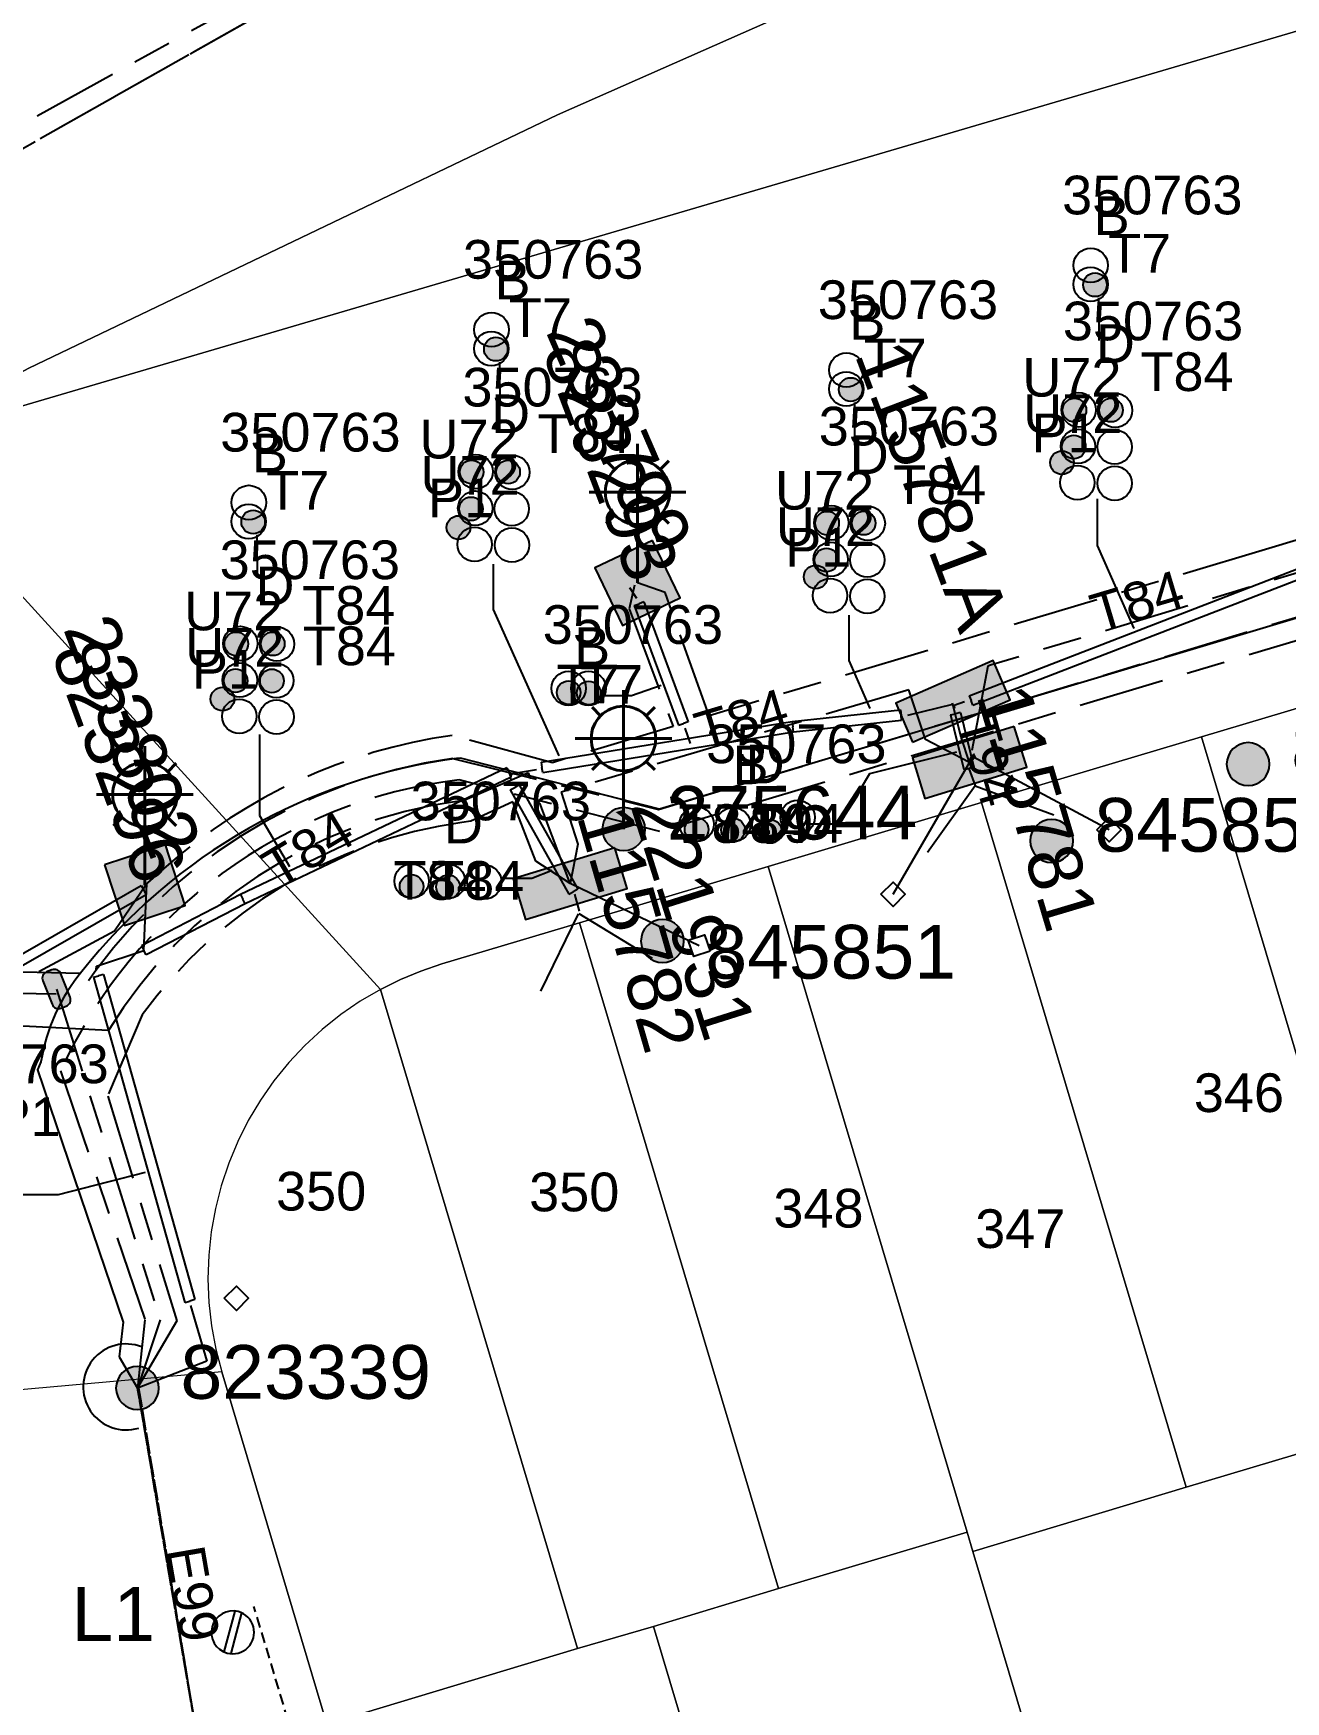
# Model space of a CAD drawing. Header units: metres. Extents: x 259786 to 261372, y 6264838 to 6265913.
# Drawn here: x 260523.3 to 260581.5, y 6265438.2 to 6265515.8 of the extents above; entities that cross this region are included whole.
import ezdxf
from ezdxf.enums import TextEntityAlignment as Align

# ---------------------------------------------------------------- set-up
doc = ezdxf.new("R2010")
doc.units = ezdxf.units.M
for name, pattern in [('Cable Exist OH', [1, 1, 0]), ('Cable Exist UG', [8.2, 4, -1.2, 1.8, -1.2]), ('DASHED', [0.75, 0.5, -0.25])]:
    doc.linetypes.add(name, pattern=pattern)
doc.layers.get('0').update_dxf_attribs({"color": 6})
doc.layers.add('Cadastre Land Parcels_SP_EXT', color=9, linetype='Continuous', lineweight=5)
doc.layers.add('Cadastre Roads_SP_EXT', color=9, linetype='Continuous', lineweight=5)
for name, color, linetype in [('Duct_SP_EXT', 7, 'Continuous'), ('Equip_LV_EXT', 7, 'Continuous'), ('Equip_SP_LV_EXT', 7, 'Continuous'), ('Equip_SP_SL_EXT', 7, 'Continuous'), ('Equip_SP_SL_NEW', 2, 'Continuous'), ('Mains_HV_EXT', 7, 'Continuous'), ('Mains_LV_EXT', 7, 'Continuous'), ('Mains_SL_EXT', 7, 'Continuous'), ('OH_Details_SP_MISC', 7, 'Continuous'), ('Services_SP_EXT', 7, 'Continuous'), ('SupportsOH_SP_TR_HV_LV_SL_EXT', 7, 'Continuous'), ('SupportsUG_SP_LV_EXT', 7, 'Continuous'), ('SupportsUG_SP_LV_SL_EXT', 7, 'Continuous'), ('Trench_SP_EXT', 7, 'Continuous')]:
    doc.layers.add(name, color=color, linetype=linetype)
doc.layers.add('UNKNOWN_FEATURES', color=1, linetype='DASHED', plot=False)
doc.styles.add('COLUMN_LABEL', font='arial.ttf')
doc.styles.add('iecARIAL', font='arial.ttf', dxfattribs={"height": 2})
doc.styles.add('POLE_LABEL', font='arial.ttf')
doc.styles.add('SL_LABEL', font='arial.ttf')
doc.styles.get("Standard").update_dxf_attribs({"font": 'arial.ttf'})
doc.linetypes.add('Cable E UG', pattern='A,6,-0.5,["E",Standard,S=1.7,R=0,X=0.5,Y=-1],-2.9', length=9.4)

# ---------------------------------------------------------------- blocks, each defined once
blk = doc.blocks.new('COLUMN_EXT')
blk.add_hatch(color=256).paths.add_polyline_path([(-1.485, 1.485), (-1.485, -1.485), (1.485, -1.485), (1.485, 1.485)])
blk.add_lwpolyline([(-1.485, -1.485), (1.485, -1.485), (1.485, 1.485), (-1.485, 1.485)], close=True)
for tag, height, style, flags, p in [('ASSET_NUM', 2.5, 'COLUMN_LABEL', 8, (2, 2)), ('STRUCTURE_PLANT_NUMBER', 0.2, 'POLE_LABEL', 9, (1.813, 0.031)), ('STREET_CODE', 0.2, 'COLUMN_LABEL', 9, (1.813, -0.2))]:
    blk.add_attdef(tag, text='', height=height, dxfattribs=dict(style=style, flags=flags)).set_placement(p, align=Align.MIDDLE_LEFT)
at = {"flags": 9}
for tag, p in [('OWNED_BY', (1.813, -0.6)), ('STATE', (1.813, -0.8)), ('COLUMN_TYPE', (1.813, -0.4)), ('STREETNAME', (1.813, -1.6)), ('USAGE', (1.813, -1)), ('LEGEND', (1.813, -1.2)), ('LOCATION', (1.813, -1.4)), ('SUBURB', (1.813, -1.8)), ('NOTES', (1.813, -2))]:
    blk.add_attdef(tag, text='', height=0.2, dxfattribs=at).set_placement(p, align=Align.MIDDLE_LEFT)
at = {"flags": 1}
blk.add_attdef('Z', (1.813, -2.351), '', height=0.2, dxfattribs=at)
blk = doc.blocks.new('PILLAR_EXT')
blk.add_hatch(color=256).paths.add_polyline_path([(-2.475, 0.99), (-2.475, -0.99), (2.475, -0.99), (2.475, 0.99)])
blk.add_lwpolyline([(-2.475, -0.99), (2.475, -0.99), (2.475, 0.99), (-2.475, 0.99)], close=True)
at = {"style": 'iecARIAL', "flags": 8}
blk.add_attdef('ASSET_NUM', (1.5, 3.5), '', height=2.5, dxfattribs=at)
for tag, p, flags in [('OWNED_BY', (0, -0.2), 9), ('STATE', (0, -0.4), 9), ('SUPPORT_TYPE', (0, -0.6), 9), ('USAGE', (0, -0.8), 9), ('LEGEND', (0, -1), 9), ('LOCATION', (0, -1.2), 9), ('NOTES', (0, -1.4), 9), ('PARENT', (0, -1.6), 9), ('STREETNAME', (0, -1.8), 9), ('SUBURB', (0, -2), 1)]:
    blk.add_attdef(tag, p, '', height=0.2, dxfattribs=dict(flags=flags))
blk = doc.blocks.new('DUCT_EXT')
blk.add_circle((0, 0.8), 0.8)
at = {"flags": 1}
blk.add_attdef('Z', (0, 0), '', height=0.2, dxfattribs=at)
at = {"flags": 9}
for tag, p in [('DUCT_CODE', (0, 0)), ('XSECT_TYPE', (0, -0.2)), ('STATE', (0, -0.6)), ('FB_REFERENCE', (0, -0.4)), ('NOTES', (0, -0.8))]:
    blk.add_attdef(tag, text='', height=0.2, dxfattribs=at).set_placement(p, align=Align.MIDDLE_LEFT)
blk = doc.blocks.new('*U225')
for p, q in [((6.526, 0.929), (4.575, 0.702)), ((6.564, 0.6), (4.613, 0.372))]:
    blk.add_line(p, q)
blk.add_lwpolyline([(4.58, 0.535, 1), (6.559, 0.766, 1)], format="xyb", close=True)
at = {"flags": 9}
for tag, p in [('ACTUAL_STATUS', (0, 0)), ('OPERATING_VOLTAGE', (0, -0.6)), ('ORIENTATION', (0, -0.8)), ('CONSTRUCTED_VOLTAGE', (0, -0.2)), ('NO_PHASES', (0, -0.4)), ('OWNED_BY', (0, -1)), ('STATE', (0, -1.2)), ('SWITCH_TYPE', (0, -1.4)), ('USAGE', (0, -1.6)), ('NOTES', (0, -1.8))]:
    blk.add_attdef(tag, text='', height=0.2, dxfattribs=at).set_placement(p, align=Align.MIDDLE_LEFT)
at = {"flags": 1}
blk.add_attdef('Z', (0, 0), '', height=0.2, dxfattribs=at)
blk = doc.blocks.new('SL_LANTERN_EXT')
at = {"lineweight": 40}
for p, q in [((0, 1.968), (0, 6.468)), ((-1.459, 5.676), (-1.061, 5.278)), ((1.458, 5.676), (1.06, 5.278)), ((-2.25, 4.218), (2.25, 4.218)), ((-1.459, 2.759), (-1.061, 3.157)), ((1.458, 2.759), (1.06, 3.157)), ((0, 0), (0, 2.721))]:
    blk.add_line(p, q, dxfattribs=at)
blk.add_circle((0, 4.218), 1.5, dxfattribs=at)
at = {"style": 'iecARIAL', "flags": 8}
blk.add_attdef('ASSET_NUM', (1.5, 1.5), '', height=2.5, dxfattribs=at)
for tag, p, height, flags in [('CONSTRUCTED_VOLTAGE', (0.981, -0.653), 0.2, 9), ('CONTROL_TYPE', (0.981, -0.853), 0.2, 9), ('LNUMBER', (2.181, -3.253), 2.5, 8), ('OPERATING_VOLTAGE', (0.981, -1.653), 0.2, 9), ('LANTERN_PURPOSE', (0.981, -1.053), 0.2, 9), ('LANTERN_TYPE', (0.981, -1.253), 0.2, 9), ('NO_PHASES', (0.981, -1.453), 0.2, 9), ('ORIENTATION', (0.981, -1.853), 0.2, 9), ('OWNED_BY', (0.981, -2.053), 0.2, 9), ('STATE', (0.981, -2.253), 0.2, 9), ('USAGE', (0.981, -2.453), 0.2, 9), ('CEXIST', (0.981, -2.653), 0.2, 9), ('CNEW', (0.981, -2.853), 0.2, 9), ('CNUMBER', (0.981, -3.053), 0.2, 9), ('CREMOVE', (0.981, -3.253), 0.2, 9), ('CREPLACE', (0.981, -3.453), 0.2, 9), ('LKINGHEIGHT', (0.981, -3.653), 0.2, 9), ('LBRACKET', (0.981, -3.853), 0.2, 9), ('LBRACKETVOCAB', (0.981, -4.053), 0.2, 9), ('LCATEGORY', (0.981, -4.253), 0.2, 9), ('LCHARGE1', (0.981, -4.453), 0.2, 9), ('LCHARGE1PERCENT', (0.981, -4.653), 0.2, 9), ('LCHARGE2', (0.981, -4.853), 0.2, 9), ('LCHARGE2PERCENT', (0.981, -5.053), 0.2, 9), ('LCHARGE3', (0.981, -5.253), 0.2, 9), ('LCHARGE3PERCENT', (0.981, -5.453), 0.2, 9), ('LEXIST', (0.981, -5.653), 0.2, 9), ('LLAMP', (0.981, -5.853), 0.2, 9), ('LLAMPVOCAB', (0.981, -6.053), 0.2, 9), ('LMAST', (0.981, -6.253), 0.2, 9), ('LMASTVOCAB', (0.981, -6.453), 0.2, 9), ('LNEW', (0.981, -6.653), 0.2, 9), ('LANTNUMBER', (0.981, -6.853), 0.2, 9), ('LOUTREACH', (0.981, -7.253), 0.2, 9), ('LOUTREACHVOCAB', (0.981, -7.453), 0.2, 9), ('LRATECODE', (0.981, -7.653), 0.2, 9), ('LREMOVE', (0.981, -7.853), 0.2, 9), ('LREPLACE', (0.981, -8.053), 0.2, 9), ('LTYPE', (0.981, -8.253), 0.2, 9), ('LTYPEVOCAB', (0.981, -8.453), 0.2, 9), ('LEGEND', (0.981, -8.653), 0.2, 9), ('STREETNAME', (0.981, -9.253), 0.2, 9), ('SUBURB', (0.981, -9.453), 0.2, 1), ('LOCATION', (0.981, -8.853), 0.2, 9), ('NOTES', (0.981, -9.053), 0.2, 9)]:
    blk.add_attdef(tag, p, '', height=height, dxfattribs=dict(flags=flags))
blk = doc.blocks.new('CCP_EXT')
at = {"flags": 9}
for tag, p in [('USAGE', (0, -1.2)), ('LEGEND', (0, -1.4)), ('LIFE_SUPPORT', (0, -1.6)), ('STATE', (0, -1.8)), ('NOTES', (0, -2))]:
    blk.add_attdef(tag, text='', height=0.2, dxfattribs=at).set_placement(p, align=Align.MIDDLE_LEFT)
blk.add_wipeout([(0, 0.566), (0.566, 0), (0, -0.566), (-0.566, 0)])
blk.add_lwpolyline([(-0.566, 0), (0, 0.566), (0.566, 0), (0, -0.566), (-0.566, 0)])
at = {"flags": 1}
blk.add_attdef('Z', (0, 0), '', height=0.2, dxfattribs=at)
at = {"flags": 9}
for tag, p in [('CCP_TYPE', (0, 0)), ('OPERATING_VOLTAGE', (0, -0.6)), ('ORIENTATION', (0, -0.8)), ('CONSTRUCTED_VOLTAGE', (0, -0.2)), ('NO_PHASES', (0, -0.4)), ('OWNED_BY', (0, -1))]:
    blk.add_attdef(tag, text='', height=0.2, dxfattribs=at).set_placement(p, align=Align.MIDDLE_LEFT)
blk = doc.blocks.new('POLE_EXT')
blk.add_hatch(color=256).paths.add_polyline_path([(-1, 0, 1), (1, 0, 1)])
blk.add_lwpolyline([(-1, 0, 1), (1, 0, 1)], format="xyb", close=True)
for tag, height, flags, p in [('pNumber', 2.5, 8, (-17.84, 2.067)), ('OWNED_BY', 0.2, 9, (1.355, -0.4)), ('SPECIAL_USE', 0.2, 9, (1.355, -0.8)), ('PARENT', 0.2, 9, (1.355, -0.6)), ('cLV', 0.2, 9, (1.355, -1.4)), ('STATE', 0.2, 9, (1.355, -1)), ('hDepth', 0.2, 9, (1.355, -1.6)), ('USAGE', 0.2, 9, (1.355, -1.2)), ('cHV', 0.2, 9, (1.355, -2)), ('hDia', 0.2, 9, (1.355, -1.8)), ('LBRACKET', 0.2, 9, (1.355, -2.2)), ('LExisting', 0.2, 9, (1.355, -2.4)), ('LANTNUMBER', 0.2, 9, (1.355, -2.6)), ('LOther', 0.2, 9, (1.355, -2.8)), ('LRemove', 0.2, 9, (1.355, -3)), ('LEGEND', 0.2, 9, (1.355, -3.2)), ('cLinedev', 0.2, 9, (1.355, -3.4)), ('pExisting', 0.2, 9, (1.355, -3.8)), ('LOCATION', 0.2, 9, (1.355, -3.6)), ('pFooting', 0.2, 9, (1.355, -4.4)), ('pNew', 0.2, 9, (1.355, -4.6)), ('PFNUMBER', 0.2, 9, (1.355, -4)), ('NEWPFNUMBER', 0.2, 9, (1.355, -4.2)), ('pRelocate', 0.2, 9, (1.355, -5)), ('pRemove', 0.2, 9, (1.355, -5.2)), ('pReplace', 0.2, 9, (1.355, -5.4)), ('cspan', 0.2, 9, (1.355, -6)), ('STREETNAME', 0.2, 9, (1.355, -6.2)), ('pStay', 0.2, 9, (1.355, -5.6)), ('pType', 0.2, 9, (1.355, -5.8)), ('SUBURB', 0.2, 9, (1.355, -6.4)), ('OPERATED_BY', 0.2, 9, (1.355, -7.014)), ('NOTES', 0.2, 9, (1.355, -6.6)), ('MAINTAINED_BY', 0.2, 9, (1.355, -6.814))]:
    blk.add_attdef(tag, text='', height=height, dxfattribs=dict(flags=flags)).set_placement(p, align=Align.MIDDLE_LEFT)
at = {"style": 'POLE_LABEL'}
for tag, height, flags, p in [('ASSET_NUM', 2.5, 8, (2, 2)), ('STRUCTURE_PLANT_NUMBER', 0.2, 9, (1.355, 0.028)), ('STREET_CODE', 0.2, 9, (1.355, -0.2))]:
    blk.add_attdef(tag, text='', height=height, dxfattribs=dict(at, flags=flags)).set_placement(p, align=Align.MIDDLE_LEFT)
at = {"flags": 1}
blk.add_attdef('Z', (1.355, -7.328), '', height=0.2, dxfattribs=at)
blk = doc.blocks.new('LV_STJ_EXT')
h = blk.add_hatch(color=256)
edge = h.paths.add_edge_path()
edge.add_ellipse((-0.586, 0.131), major_axis=(0.226, 0.226), ratio=1, start_angle=44.99996, end_angle=135)
edge.add_line((-0.906, 0.131), (-0.906, -0.131))
edge.add_ellipse((-0.586, -0.131), major_axis=(0.226, 0.226), ratio=1, start_angle=134.99996, end_angle=225)
edge.add_line((-0.586, -0.451), (0.586, -0.451))
edge.add_ellipse((0.586, -0.131), major_axis=(-0.226, 0.226), ratio=1, start_angle=134.99996, end_angle=225)
edge.add_line((0.906, -0.131), (0.906, 0.131))
edge.add_ellipse((0.586, 0.131), major_axis=(-0.226, 0.226), ratio=1, start_angle=224.99996, end_angle=315)
edge.add_line((0.586, 0.451), (-0.586, 0.451))
blk.add_lwpolyline([(-0.906, 0.131), (-0.906, -0.131, 0.414214), (-0.586, -0.451), (0.586, -0.451, 0.414214), (0.906, -0.131), (0.906, 0.131, 0.414214), (0.586, 0.451), (-0.586, 0.451, 0.414214)], format="xyb", close=True)
at = {"flags": 1}
blk.add_attdef('Z', (0, 0), '', height=0.2, dxfattribs=at)
at = {"flags": 9}
for tag, p in [('ORIENTATION', (0, 0)), ('USAGE', (0, -0.2)), ('LEGEND', (0, -0.4)), ('NOTES', (0, -0.6))]:
    blk.add_attdef(tag, text='', height=0.2, dxfattribs=at).set_placement(p, align=Align.MIDDLE_LEFT)
blk = doc.blocks.new('CABLE_LARGE_EXT')
h = blk.add_hatch(color=256)
edge = h.paths.add_edge_path()
edge.add_arc((0, 0.55), 0.55, 0, 360)
blk.add_circle((0, 0.55), 0.55)
at = {"flags": 1}
blk.add_attdef('Z', (0, 0), '', height=0.2, dxfattribs=at)
at = {"flags": 9}
for tag, p in [('COND_CODE', (0, 0)), ('XSECT_SIZE', (0, -0.6)), ('STATE', (0, -0.4)), ('FB_REFERENCE', (0, -0.2)), ('NOTES', (0, -0.8))]:
    blk.add_attdef(tag, text='', height=0.2, dxfattribs=at).set_placement(p, align=Align.MIDDLE_LEFT)
blk = doc.blocks.new('SL_LANTERN_NEW')
blk.add_line((0, 0), (0, 0))
for tag, p, flags in [('Z', (0, 0), 1), ('OPERATED_BY', (0, -9.607), 9)]:
    blk.add_attdef(tag, p, '', height=0.2, dxfattribs=dict(flags=flags))
at = {"style": 'SL_LABEL', "flags": 9}
blk.add_attdef('STREET_CODE', text='', height=0.2, dxfattribs=at).set_placement((0, -0.2), align=Align.MIDDLE_LEFT)
for tag, height, flags, p in [('CONSTRUCTED_VOLTAGE', 0.2, 9, (0, -0.4)), ('CONTROL_TYPE', 0.2, 9, (0, -0.6)), ('LANTERN_PURPOSE', 0.2, 9, (0, -0.8)), ('OPERATING_VOLTAGE', 0.2, 9, (0, -1.4)), ('ORIENTATION', 0.2, 9, (0, -1.6)), ('LANTERN_TYPE', 0.2, 9, (0, -1)), ('NO_PHASES', 0.2, 9, (0, -1.2)), ('LNUMBER', 2.5, 8, (1.2, -2.8)), ('OWNED_BY', 0.2, 9, (0, -1.8)), ('STATE', 0.2, 9, (0, -2)), ('CEXIST', 0.2, 9, (0, -2.4)), ('USAGE', 0.2, 9, (0, -2.2)), ('CNEW', 0.2, 9, (0, -2.6)), ('CNUMBER', 0.2, 9, (0, -2.8)), ('CREMOVE', 0.2, 9, (0, -3)), ('CREPLACE', 0.2, 9, (0, -3.2)), ('LKINGHEIGHT', 0.2, 9, (0, -3.4)), ('LBRACKET', 0.2, 9, (0, -3.6)), ('LBRACKETVOCAB', 0.2, 9, (0, -3.8)), ('LCATEGORY', 0.2, 9, (0, -4)), ('LCHARGE1', 0.2, 9, (0, -4.2)), ('LCHARGE1PERCENT', 0.2, 9, (0, -4.4)), ('LCHARGE2', 0.2, 9, (0, -4.6)), ('LCHARGE2PERCENT', 0.2, 9, (0, -4.8)), ('LCHARGE3', 0.2, 9, (0, -5)), ('LCHARGE3PERCENT', 0.2, 9, (0, -5.2)), ('LEXIST', 0.2, 9, (0, -5.4)), ('LLAMP', 0.2, 9, (0, -5.6)), ('LLAMPVOCAB', 0.2, 9, (0, -5.8)), ('LMAST', 0.2, 9, (0, -6)), ('LMASTVOCAB', 0.2, 9, (0, -6.2)), ('LNEW', 0.2, 9, (0, -6.4)), ('LANTNUMBER', 0.2, 9, (0, -6.6)), ('LOUTREACH', 0.2, 9, (0, -7)), ('LOUTREACHVOCAB', 0.2, 9, (0, -7.2)), ('LRATECODE', 0.2, 9, (0, -7.4)), ('LREMOVE', 0.2, 9, (0, -7.6)), ('LREPLACE', 0.2, 9, (0, -7.8)), ('SUBURB', 0.2, 9, (0, -8.6)), ('LTYPE', 0.2, 9, (0, -8)), ('LTYPEVOCAB', 0.2, 9, (0, -8.2)), ('LEGEND', 0.2, 9, (0, -8.4)), ('STREETNAME', 0.2, 9, (0, -8.8)), ('LOCATION', 0.2, 9, (0, -9)), ('NOTES', 0.2, 9, (0, -9.2)), ('MAINTAINED_BY', 0.2, 9, (0, -9.863))]:
    blk.add_attdef(tag, text='', height=height, dxfattribs=dict(flags=flags)).set_placement(p, align=Align.MIDDLE_LEFT)
blk.add_wipeout([(0, 6.468), (1.458, 5.676), (2.25, 4.218), (1.458, 2.759), (0, 1.865), (-1.459, 2.759), (-2.25, 4.218), (-1.459, 5.676)])
for p, q in [((0, 5.718), (0, 6.468)), ((-1.459, 5.676), (-1.061, 5.278)), ((1.458, 5.676), (1.06, 5.278)), ((-2.25, 4.218), (-1.5, 4.218)), ((1.5, 4.218), (2.25, 4.218)), ((-1.459, 2.759), (-1.061, 3.157)), ((1.458, 2.759), (1.06, 3.157)), ((0, 0), (0, 2.721))]:
    blk.add_line(p, q)
blk.add_circle((0, 4.218), 1.5)
at = {"style": 'SL_LABEL', "flags": 8}
blk.add_attdef('ASSET_NUM', text='', height=2.5, dxfattribs=at).set_placement((2, 2), align=Align.MIDDLE_LEFT)

msp = doc.modelspace()

# ---------------------------------------------------------------- linework, layer by layer
at = {"layer": 'Cadastre Land Parcels_SP_EXT', "linetype": 'Continuous'}
for points in [[(260595.058, 6265519.713), (260634.649, 6265538.034), (260666.003, 6265552.535), (260678.521, 6265557.487), (260691.646, 6265562.15), (260704.585, 6265565.209), (260717.909, 6265567.994), (260731.592, 6265570.184), (260732.039, 6265570.402), (260729.44, 6265570.254), (260705.489, 6265566.989), (260682.9, 6265560.645), (260661.428, 6265553.422), (260598.289, 6265533.08), (260572.769, 6265523.079), (260547.671, 6265511.983), (260523.086, 6265500.198), (260516.408, 6265496.573), (260595.058, 6265519.713)], [(260597.073, 6265454.165), (260587.549, 6265486.015), (260577.618, 6265483.044), (260587.142, 6265451.195), (260592.607, 6265452.83), (260597.073, 6265454.165)], [(260587.142, 6265451.195), (260577.618, 6265483.044), (260567.396, 6265479.987), (260576.917, 6265448.138), (260587.142, 6265451.195)], [(260567.396, 6265479.987), (260557.464, 6265477.016), (260566.723, 6265446.044), (260566.985, 6265445.149), (260576.917, 6265448.138), (260567.396, 6265479.987)], [(260566.723, 6265446.044), (260557.464, 6265477.016), (260548.701, 6265474.393), (260557.958, 6265443.423), (260566.723, 6265446.044)], [(260557.958, 6265443.423), (260548.701, 6265474.393), (260542.298, 6265472.479), (260541.32, 6265472.149), (260540.366, 6265471.755), (260539.441, 6265471.298), (260548.609, 6265440.629), (260552.133, 6265441.666), (260557.958, 6265443.423)], [(260548.609, 6265440.629), (260539.441, 6265471.298), (260538.494, 6265470.744), (260537.589, 6265470.123), (260536.731, 6265469.439), (260535.925, 6265468.694), (260535.173, 6265467.894), (260534.482, 6265467.042), (260533.854, 6265466.142), (260533.293, 6265465.199), (260532.8, 6265464.22), (260532.379, 6265463.206), (260532.032, 6265462.165), (260531.761, 6265461.101), (260531.567, 6265460.021), (260531.452, 6265458.93), (260531.414, 6265457.834), (260531.457, 6265456.736), (260531.578, 6265455.646), (260531.776, 6265454.566), (260532.053, 6265453.505), (260536.945, 6265437.109), (260548.609, 6265440.629)], [(260590.306, 6265406.365), (260590.826, 6265425.221), (260592.098, 6265436.38), (260592.607, 6265452.83), (260587.142, 6265451.195), (260576.917, 6265448.138), (260566.985, 6265445.149), (260579.977, 6265401.64), (260581.009, 6265401.893), (260590.306, 6265406.365)], [(260566.985, 6265445.149), (260566.723, 6265446.044), (260557.958, 6265443.423), (260552.133, 6265441.666), (260565.197, 6265397.965), (260579.977, 6265401.64), (260566.985, 6265445.149)], [(260565.197, 6265397.965), (260552.133, 6265441.666), (260548.609, 6265440.629), (260536.945, 6265437.109), (260548.93, 6265397.057), (260552.763, 6265394.874), (260565.197, 6265397.965)]]:
    msp.add_lwpolyline(points, close=True, dxfattribs=at)
msp.add_lwpolyline([(260632.076, 6265565.311), (260585.814, 6265556.796), (260550.16, 6265543.085), (260502.615, 6265512.213), (260516.408, 6265496.573), (260523.086, 6265500.198), (260523.086, 6265500.198), (260547.671, 6265511.983), (260572.769, 6265523.079), (260598.289, 6265533.08), (260661.428, 6265553.422)], dxfattribs=at)
at = {"layer": 'Cadastre Roads_SP_EXT', "linetype": 'Continuous'}
msp.add_lwpolyline([(260536.945, 6265437.109), (260532.053, 6265453.505), (260520.417, 6265452.466), (260512.124, 6265451.725), (260513.064, 6265451.109), (260513.959, 6265450.431), (260514.808, 6265449.695), (260515.607, 6265448.904), (260516.35, 6265448.062), (260517.037, 6265447.172), (260517.662, 6265446.239), (260518.224, 6265445.265), (260518.72, 6265444.258), (260519.149, 6265443.219), (260519.505, 6265442.153), (260524.752, 6265424.614), (260534.101, 6265393.357), (260540.312, 6265394.907), (260548.93, 6265397.057), (260536.945, 6265437.109)], close=True, dxfattribs=at)
at = {"layer": 'Duct_SP_EXT'}
for p, q in [((260566.822, 6265484.961), (260585.061, 6265492.016)), ((260566.995, 6265484.513), (260585.234, 6265491.568)), ((260551.241, 6265489.155), (260551.466, 6265489.238)), ((260551.241, 6265489.155), (260553.302, 6265483.583)), ((260551.691, 6265489.321), (260551.466, 6265489.238)), ((260551.691, 6265489.321), (260553.752, 6265483.75)), ((260566.822, 6265484.961), (260566.909, 6265484.737)), ((260558.588, 6265483.756), (260563.626, 6265484.299)), ((260563.626, 6265484.299), (260563.652, 6265484.061)), ((260563.678, 6265483.822), (260563.652, 6265484.061)), ((260565.952, 6265484.063), (260566.185, 6265484.12)), ((260565.952, 6265484.063), (260566.573, 6265481.521)), ((260566.418, 6265484.177), (260566.185, 6265484.12)), ((260566.418, 6265484.177), (260567.039, 6265481.635)), ((260566.995, 6265484.513), (260566.909, 6265484.737)), ((260546.909, 6265481.861), (260558.588, 6265483.756)), ((260546.986, 6265481.388), (260558.653, 6265483.28)), ((260553.302, 6265483.583), (260553.527, 6265483.666)), ((260553.752, 6265483.75), (260553.527, 6265483.666)), ((260558.588, 6265483.756), (260558.62, 6265483.518)), ((260558.653, 6265483.28), (260558.62, 6265483.518)), ((260558.653, 6265483.28), (260563.678, 6265483.822)), ((260546.909, 6265481.861), (260546.947, 6265481.624)), ((260545.319, 6265481.604), (260532.934, 6265475.705)), ((260545.525, 6265481.171), (260533.147, 6265475.275)), ((260545.319, 6265481.604), (260545.422, 6265481.387)), ((260545.525, 6265481.171), (260545.422, 6265481.387)), ((260546.986, 6265481.388), (260546.947, 6265481.624)), ((260566.573, 6265481.521), (260566.806, 6265481.578)), ((260567.039, 6265481.635), (260566.806, 6265481.578)), ((260545.477, 6265480.573), (260545.686, 6265480.691)), ((260545.477, 6265480.573), (260548.198, 6265475.726)), ((260545.895, 6265480.808), (260545.686, 6265480.691)), ((260545.895, 6265480.808), (260548.617, 6265475.961)), ((260501.497, 6265460.757), (260528.308, 6265476.133)), ((260501.735, 6265460.341), (260528.547, 6265475.717)), ((260528.308, 6265476.133), (260528.427, 6265475.925)), ((260532.934, 6265475.705), (260528.323, 6265473.324)), ((260528.547, 6265475.717), (260528.427, 6265475.925)), ((260532.934, 6265475.705), (260533.04, 6265475.49)), ((260533.147, 6265475.275), (260533.04, 6265475.49)), ((260548.198, 6265475.726), (260548.408, 6265475.843)), ((260548.617, 6265475.961), (260548.408, 6265475.843)), ((260533.147, 6265475.275), (260528.544, 6265472.898)), ((260528.323, 6265473.324), (260528.434, 6265473.111)), ((260528.544, 6265472.898), (260528.434, 6265473.111)), ((260526.095, 6265471.864), (260526.326, 6265471.929)), ((260526.095, 6265471.864), (260530.34, 6265456.734)), ((260526.557, 6265471.994), (260526.326, 6265471.929)), ((260526.557, 6265471.994), (260530.802, 6265456.864)), ((260530.802, 6265456.864), (260530.571, 6265456.799)), ((260530.34, 6265456.734), (260530.571, 6265456.799))]:
    msp.add_line(p, q, dxfattribs=at)
for points in [[(260572.841, 6265503.47), (260572.855, 6265501.487)], [(260544.973, 6265500.478), (260544.987, 6265498.495)], [(260561.478, 6265498.6), (260561.492, 6265496.617)], [(260572.772, 6265494.122), (260572.772, 6265491.942), (260574.471, 6265488.091)], [(260533.686, 6265492.437), (260533.701, 6265490.454)], [(260544.687, 6265491.082), (260544.687, 6265488.972), (260547.734, 6265482.159)], [(260561.222, 6265488.701), (260561.222, 6265486.591), (260562.193, 6265484.363)], [(260549.627, 6265484.972), (260551.112, 6265484.972), (260552.497, 6265485.455)], [(260533.81, 6265483.156), (260533.81, 6265479.38), (260535.208, 6265477.01)], [(260559.334, 6265479.005), (260560.8, 6265479.005), (260562.198, 6265481.338), (260566.248, 6265482.347)], [(260545.231, 6265476.476), (260546.473, 6265476.476), (260547.431, 6265476.849)], [(260521.941, 6265461.754), (260524.457, 6265461.754), (260528.514, 6265462.797)]]:
    msp.add_lwpolyline(points, dxfattribs=at)
at = {"layer": 'Mains_HV_EXT', "linetype": 'Cable E UG'}
for points in [[(260525.469, 6265472.031), (260520.112, 6265472.163), (260478.432, 6265450.004), (260451.986, 6265436.131), (260439.116, 6265429.078), (260423.919, 6265421.593), (260402.989, 6265411.191), (260387.368, 6265403.499), (260360.366, 6265390.084), (260333.708, 6265380.342), (260311.416, 6265379.169), (260285.609, 6265377.828)], [(260527.291, 6265454.209), (260528.137, 6265452.752)]]:
    msp.add_lwpolyline(points, dxfattribs=at)
msp.add_lwpolyline([(260525.547, 6265472.126, 0.133838), (260523.649, 6265467.925), (260523.649, 6265467.925), (260523.483, 6265467.563), (260527.465, 6265455.821), (260527.291, 6265454.209)], format="xyb", dxfattribs=at)
at = {"layer": 'Mains_HV_EXT', "linetype": 'Continuous'}
msp.add_lwpolyline([(260528.346, 6265454.664, 1.407546), (260528.194, 6265450.89)], format="xyb", dxfattribs=at)
at = {"layer": 'Mains_HV_EXT', "linetype": 'Cable Exist OH'}
msp.add_lwpolyline([(260535.924, 6265419.674), (260530.999, 6265435.962), (260528.14, 6265452.744)], dxfattribs=at)
at = {"layer": 'Mains_LV_EXT', "linetype": 'Cable Exist UG'}
for points in [[(260483.916, 6265490.456), (260488.116, 6265492.741), (260488.116, 6265492.741), (260509.116, 6265503.999), (260534.618, 6265518.092), (260538.53, 6265520.264)], [(260587.051, 6265487.864), (260585.526, 6265489.153), (260585.526, 6265489.153), (260584.837, 6265491.503), (260584.837, 6265491.503), (260567.815, 6265486.376), (260567.683, 6265486.335), (260566.855, 6265481.913)], [(260566.839, 6265481.852), (260566.451, 6265483.033), (260566.046, 6265484.619)]]:
    msp.add_lwpolyline(points, dxfattribs=at)
at = {"layer": 'Mains_LV_EXT', "linetype": 'Cable Exist OH'}
msp.add_lwpolyline([(260528.171, 6265452.86), (260530.999, 6265435.962)], dxfattribs=at)
at = {"layer": 'Mains_SL_EXT', "linetype": 'Cable Exist UG'}
for points in [[(260511.005, 6265503.734), (260512.765, 6265504.738), (260512.765, 6265504.738), (260530.59, 6265514.825), (260530.59, 6265514.825), (260536.22, 6265518.011), (260538.15, 6265518.958), (260538.882, 6265518.419), (260540.116, 6265519.232), (260540.146, 6265521.068), (260543.308, 6265523.372)], [(260599.499, 6265516.153), (260599.065, 6265515.015), (260605.759, 6265499.342), (260580.606, 6265491.766), (260554.722, 6265484.023), (260552.672, 6265489.767), (260551.392, 6265490.206)], [(260528.526, 6265476.144), (260527.074, 6265474.008), (260498.884, 6265458.862), (260497.384, 6265458.615)], [(260524.368, 6265471.315), (260529.19, 6265455.928), (260529.19, 6265455.928), (260528.137, 6265452.752)]]:
    msp.add_lwpolyline(points, dxfattribs=at)
msp.add_lwpolyline([(260551.249, 6265490.103), (260551, 6265489.007), (260553.048, 6265483.522), (260547.437, 6265481.843), (260542.769, 6265483.106), (260542.769, 6265483.106, 0.147371), (260529.47, 6265477.01), (260529.47, 6265477.01), (260528.483, 6265476.144)], format="xyb", dxfattribs=at)
at = {"layer": 'OH_Details_SP_MISC', "color": 7, "linetype": 'Continuous', "flags": 128}
msp.add_lwpolyline([(260528.138, 6265452.752), (260530.999, 6265435.962), (260535.925, 6265419.674)], dxfattribs=at)
at = {"layer": 'Trench_SP_EXT', "linetype": 'Cable Exist UG'}
for points in [[(260509.34, 6265502.8), (260536.82, 6265518.35), (260538.763, 6265519.45)], [(260551.362, 6265489.483), (260551.031, 6265489.98)], [(260563.959, 6265484.048), (260566.057, 6265484.562)], [(260566.157, 6265484.364), (260566.127, 6265484.523), (260566.601, 6265484.688)], [(260553.59, 6265483.446), (260553.844, 6265482.743)], [(260566.806, 6265481.578), (260567.09, 6265480.77)], [(260567.09, 6265480.77), (260564.878, 6265477.668)], [(260567.09, 6265480.77), (260570.752, 6265479.425)], [(260528.434, 6265473.111), (260528.565, 6265476.216)], [(260548.462, 6265475.729), (260548.679, 6265474.94)], [(260548.633, 6265474.82), (260546.63, 6265470.69)], [(260548.657, 6265474.824), (260552.543, 6265472.459)], [(260526.215, 6265472.2), (260526.225, 6265472.372), (260528.434, 6265473.111)], [(260530.609, 6265456.596), (260531.362, 6265454.006), (260528.14, 6265452.744)]]:
    msp.add_lwpolyline(points, dxfattribs=at)
msp.add_lwpolyline([(260545.52, 6265481.021), (260545.511, 6265481.038), (260545.511, 6265481.038, -0.515377), (260545.669, 6265481.356), (260545.669, 6265481.356), (260546.691, 6265481.519)], format="xyb", dxfattribs=at)
at = {"layer": 'UNKNOWN_FEATURES'}
msp.add_lwpolyline([(260535.352, 6265436.591), (260533.554, 6265442.597)], dxfattribs=at)

# ---------------------------------------------------------------- block references
at = {"layer": 'Duct_SP_EXT'}
for name, p, rotation in [('DUCT_EXT', (260573.271, 6265504.979), 90.0000000000002), ('DUCT_EXT', (260573.264, 6265504.085), 89.2068041368322), ('CABLE_LARGE_EXT', (260573.222, 6265504.076), 90.1909422773383), ('DUCT_EXT', (260545.403, 6265501.987), 90.0000000000002), ('DUCT_EXT', (260545.396, 6265501.093), 89.2068041368322), ('CABLE_LARGE_EXT', (260545.354, 6265501.083), 90.1909422773383), ('DUCT_EXT', (260561.908, 6265500.109), 90.0000000000002), ('DUCT_EXT', (260561.901, 6265499.215), 89.2068041368322), ('CABLE_LARGE_EXT', (260561.859, 6265499.205), 90.1909422773383), ('DUCT_EXT', (260571.106, 6265498.27), 269.1468698637269), ('CABLE_LARGE_EXT', (260571.164, 6265498.251), 269.1468698637269), ('DUCT_EXT', (260572.806, 6265498.245), 269.1468698637269), ('CABLE_LARGE_EXT', (260572.863, 6265498.245), 269.8455643161562), ('DUCT_EXT', (260571.081, 6265496.57), 269.1468698637269), ('DUCT_EXT', (260572.781, 6265496.545), 269.1468698637269), ('CABLE_LARGE_EXT', (260571.134, 6265496.537), 269.1468698637269), ('DUCT_EXT', (260543.069, 6265495.394), 269.1468698637269), ('CABLE_LARGE_EXT', (260543.127, 6265495.374), 269.1468698637269), ('DUCT_EXT', (260544.769, 6265495.368), 269.1468698637269), ('CABLE_LARGE_EXT', (260544.826, 6265495.368), 269.8455643161562), ('CABLE_LARGE_EXT', (260570.587, 6265495.801), 269.9999999999998), ('DUCT_EXT', (260571.053, 6265494.878), 269.8455643161562), ('DUCT_EXT', (260572.787, 6265494.844), 269.8455643161562), ('DUCT_EXT', (260534.117, 6265493.946), 90.0000000000002), ('DUCT_EXT', (260543.044, 6265493.694), 269.1468698637269), ('CABLE_LARGE_EXT', (260543.097, 6265493.661), 269.1468698637269), ('DUCT_EXT', (260544.744, 6265493.669), 269.1468698637269), ('DUCT_EXT', (260534.109, 6265493.052), 89.2068041368322), ('CABLE_LARGE_EXT', (260534.068, 6265493.043), 90.1909422773383), ('CABLE_LARGE_EXT', (260542.517, 6265492.781), 269.9999999999998), ('DUCT_EXT', (260559.604, 6265493.013), 269.1468698637269), ('CABLE_LARGE_EXT', (260559.662, 6265492.993), 269.1468698637269), ('DUCT_EXT', (260561.304, 6265492.988), 269.1468698637269), ('CABLE_LARGE_EXT', (260561.361, 6265492.988), 269.8455643161562), ('DUCT_EXT', (260543.016, 6265492.002), 269.8455643161562), ('DUCT_EXT', (260544.75, 6265491.967), 269.8455643161562), ('DUCT_EXT', (260559.579, 6265491.313), 269.1468698637269), ('CABLE_LARGE_EXT', (260559.632, 6265491.28), 269.1468698637269), ('DUCT_EXT', (260561.279, 6265491.288), 269.1468698637269), ('CABLE_LARGE_EXT', (260559.132, 6265490.485), 269.9999999999998), ('DUCT_EXT', (260559.551, 6265489.621), 269.8455643161562), ('DUCT_EXT', (260561.285, 6265489.586), 269.8455643161562), ('DUCT_EXT', (260532.123, 6265487.399), 269.1468698637269), ('CABLE_LARGE_EXT', (260532.181, 6265487.379), 269.1468698637269), ('DUCT_EXT', (260533.823, 6265487.374), 269.1468698637269), ('CABLE_LARGE_EXT', (260533.879, 6265487.374), 269.8455643161562), ('DUCT_EXT', (260532.098, 6265485.699), 269.1468698637269), ('DUCT_EXT', (260533.798, 6265485.674), 269.1468698637269), ('CABLE_LARGE_EXT', (260532.151, 6265485.666), 269.1468698637269), ('CABLE_LARGE_EXT', (260533.838, 6265485.649), 269.8455643161562), ('CABLE_LARGE_EXT', (260531.539, 6265484.804), 269.9999999999998), ('DUCT_EXT', (260532.07, 6265484.007), 269.8455643161562), ('DUCT_EXT', (260533.804, 6265483.972), 269.8455643161562), ('DUCT_EXT', (260554.134, 6265478.184), 359.2996432431933), ('DUCT_EXT', (260555.834, 6265478.163), 359.2996432431933), ('DUCT_EXT', (260557.526, 6265478.14), 359.998337809432), ('CABLE_LARGE_EXT', (260554.134, 6265478.184), 359.3005066863147), ('CABLE_LARGE_EXT', (260555.834, 6265478.163), 359.2029013505033), ('CABLE_LARGE_EXT', (260557.004, 6265478.644), 270.0744268379466), ('DUCT_EXT', (260540.876, 6265475.539), 359.2996432431933), ('DUCT_EXT', (260542.576, 6265475.518), 359.2996432431933), ('DUCT_EXT', (260544.268, 6265475.494), 359.998337809432), ('CABLE_LARGE_EXT', (260540.876, 6265475.539), 359.3005066863147), ('CABLE_LARGE_EXT', (260542.576, 6265475.518), 359.2029013505033)]:
    msp.add_blockref(name, p, dxfattribs=dict(at, rotation=rotation))
for name, p in [('DUCT_EXT', (260548.195, 6265484.505)), ('CABLE_LARGE_EXT', (260548.192, 6265484.554)), ('DUCT_EXT', (260549.114, 6265484.505)), ('CABLE_LARGE_EXT', (260549.126, 6265484.538)), ('DUCT_EXT', (260558.838, 6265478.503))]:
    msp.add_blockref(name, p, dxfattribs=at)
at = {"layer": 'Equip_LV_EXT', "rotation": 291.6501278718518}
msp.add_blockref('LV_STJ_EXT', (260524.368, 6265471.315), dxfattribs=at)
at = {"layer": 'Equip_SP_LV_EXT', "rotation": 68.31422259104976}
msp.add_blockref('*U225', (260531.115, 6265435.973), dxfattribs=at)
at = {"layer": 'Equip_SP_SL_EXT'}
ref = msp.add_blockref('SL_LANTERN_EXT', (260551.392, 6265490.206), dxfattribs=at)
ref.add_attrib('ASSET_NUM', '233799', dxfattribs={"layer": '0', "height": 2.5, "rotation": 293.45233, "style": 'iecARIAL'}).set_placement((260552.892, 6265491.706), align=Align.MIDDLE_RIGHT)
ref = msp.add_blockref('SL_LANTERN_EXT', (260528.483, 6265476.144), dxfattribs=at)
ref.add_attrib('ASSET_NUM', '233802', dxfattribs={"layer": '0', "height": 2.5, "rotation": 290.86908, "style": 'iecARIAL'}).set_placement((260529.983, 6265477.644), align=Align.MIDDLE_RIGHT)
ref = msp.add_blockref('SL_LANTERN_EXT', (260550.738, 6265478.749), dxfattribs=at)
ref.add_attrib('ASSET_NUM', '221931', dxfattribs={"layer": '0', "height": 2.5, "rotation": 287.51883, "style": 'iecARIAL'}).set_placement((260552.238, 6265480.249), align=Align.MIDDLE_LEFT)
at = {"layer": 'SupportsOH_SP_TR_HV_LV_SL_EXT'}
ref = msp.add_blockref('POLE_EXT', (260579.794, 6265481.775), dxfattribs=at)
ref.add_attrib('ASSET_NUM', '845559', dxfattribs={"layer": '0', "height": 2.5, "style": 'POLE_LABEL'}).set_placement((260581.794, 6265482.525), align=Align.MIDDLE_LEFT)
ref = msp.add_blockref('POLE_EXT', (260550.755, 6265478.755), dxfattribs=at)
ref.add_attrib('ASSET_NUM', '275644', dxfattribs={"layer": '0', "height": 2.5, "rotation": 0.13199, "style": 'POLE_LABEL'}).set_placement((260552.755, 6265479.505), align=Align.MIDDLE_LEFT)
ref = msp.add_blockref('POLE_EXT', (260528.138, 6265452.752), dxfattribs=at)
ref.add_attrib('ASSET_NUM', '823339', dxfattribs={"layer": '0', "height": 2.5, "style": 'POLE_LABEL'}).set_placement((260530.138, 6265453.502), align=Align.MIDDLE_LEFT)
at = {"layer": 'SupportsUG_SP_LV_EXT'}
ref = msp.add_blockref('PILLAR_EXT', (260566.065, 6265484.695), dxfattribs=dict(at, rotation=23.51073459880527))
ref.add_attrib('ASSET_NUM', '115781A', dxfattribs={"layer": '0', "height": 2.5, "rotation": 290.61805, "style": 'iecARIAL'}).set_placement((260567.565, 6265488.195), align=Align.MIDDLE_RIGHT)
ref = msp.add_blockref('PILLAR_EXT', (260566.839, 6265481.852), dxfattribs=dict(at, rotation=197.0210978159935))
ref.add_attrib('ASSET_NUM', '115781', dxfattribs={"layer": '0', "height": 2.5, "rotation": 286.60593, "style": 'iecARIAL'}).set_placement((260568.339, 6265485.352), align=Align.MIDDLE_LEFT)
ref = msp.add_blockref('PILLAR_EXT', (260548.26, 6265476.217), dxfattribs=dict(at, rotation=196.8251638162034))
ref.add_attrib('ASSET_NUM', '115782', dxfattribs={"layer": '0', "height": 2.5, "rotation": 286.11647, "style": 'iecARIAL'}).set_placement((260549.76, 6265479.717), align=Align.MIDDLE_LEFT)
at = {"layer": 'SupportsUG_SP_LV_SL_EXT'}
ref = msp.add_blockref('COLUMN_EXT', (260551.392, 6265490.206), dxfattribs=dict(at, rotation=205.5138703386076))
ref.add_attrib('ASSET_NUM', '823293', dxfattribs={"layer": '0', "height": 2.5, "rotation": 290.69545, "style": 'COLUMN_LABEL'}).set_placement((260553.392, 6265490.956), align=Align.TOP_RIGHT)
ref = msp.add_blockref('COLUMN_EXT', (260528.483, 6265476.144), dxfattribs=dict(at, rotation=288.0877059248138))
ref.add_attrib('ASSET_NUM', '823296', dxfattribs={"layer": '0', "height": 2.5, "rotation": 290.28712, "style": 'COLUMN_LABEL'}).set_placement((260530.483, 6265476.894), align=Align.TOP_RIGHT)

# ---------------------------------------------------------------- texts
at = {"layer": 'Cadastre Land Parcels_SP_EXT'}
for s, p in [('346', (260577.268, 6265465.591)), ('350', (260534.582, 6265461.011)), ('350', (260546.353, 6265460.974)), ('348', (260557.711, 6265460.219)), ('347', (260567.097, 6265459.267))]:
    msp.add_text(s, height=1.8, dxfattribs=at).set_placement(p)
at = {"layer": 'Duct_SP_EXT'}
for s, p in [('350763', (260571.141, 6265507.35)), ('B', (260572.609, 6265506.387)), ('350763', (260543.273, 6265504.358)), ('T7', (260573.279, 6265504.644)), ('B', (260544.741, 6265503.394)), ('350763', (260559.778, 6265502.48)), ('T7', (260545.411, 6265501.652)), ('B', (260561.246, 6265501.516)), ('350763', (260571.176, 6265501.491)), ('D', (260572.708, 6265500.441)), ('T7', (260561.916, 6265499.774)), ('U72', (260569.29, 6265498.873)), ('T84', (260574.784, 6265499.133)), ('350763', (260543.249, 6265498.413)), ('D', (260544.583, 6265497.173)), ('U72', (260569.333, 6265497.186)), ('350763', (260531.986, 6265496.317)), ('T84', (260546.747, 6265496.256)), ('350763', (260559.821, 6265496.601)), ('P1', (260569.72, 6265496.283)), ('U72', (260541.252, 6265495.997)), ('B', (260533.454, 6265495.353)), ('D', (260561.262, 6265495.273)), ('U72', (260541.296, 6265494.309)), ('T84', (260563.282, 6265493.875)), ('T7', (260534.124, 6265493.611)), ('P1', (260541.65, 6265493.263)), ('U72', (260557.787, 6265493.616)), ('U72', (260557.831, 6265491.929)), ('P1', (260558.265, 6265490.967)), ('350763', (260531.958, 6265490.381)), ('D', (260533.623, 6265489.169)), ('U72', (260530.306, 6265488.002)), ('T84', (260535.8, 6265488.261)), ('350763', (260546.984, 6265487.37)), ('U72', (260530.349, 6265486.314)), ('T84', (260535.826, 6265486.378)), ('B', (260548.444, 6265486.346)), ('P1', (260530.671, 6265485.286)), ('T7', (260547.627, 6265484.607)), ('T7', (260548.718, 6265484.587)), ('350763', (260554.586, 6265481.82)), ('B', (260555.809, 6265480.843)), ('D', (260556.423, 6265480.88)), ('350763', (260540.841, 6265479.161)), ('D', (260542.389, 6265478.089)), ('T84', (260553.298, 6265478.111)), ('T84', (260555.055, 6265478.111)), ('T94', (260556.632, 6265478.123)), ('T84', (260540.04, 6265475.465)), ('T84', (260541.797, 6265475.465)), ('350763', (260518.41, 6265466.934)), ('P1', (260521.487, 6265464.474))]:
    msp.add_text(s, height=1.8, dxfattribs=at).set_placement(p)
at = {"layer": 'Mains_LV_EXT'}
for s, rotation, p in [('T84', 16.65167, (260572.811, 6265487.869)), ('T84', 16.65735, (260554.406, 6265482.364)), ('T94', 286.09252, (260566.25, 6265483.819)), ('T84', 31.0475, (260534.665, 6265475.939)), ('E99', 279.77551, (260529.447, 6265445.238))]:
    msp.add_text(s, height=1.8, rotation=rotation, dxfattribs=at).set_placement(p)

# ---------------------------------------------------------------- next in the draw order: block references
at = {"layer": 'Services_SP_EXT'}
for p in [(260573.329, 6265478.726), (260563.276, 6265475.725), (260532.737, 6265456.928)]:
    msp.add_blockref('CCP_EXT', p, dxfattribs=at)
at = {"layer": 'Services_SP_EXT', "rotation": 153.5208159769857}
msp.add_blockref('CCP_EXT', (260554.261, 6265473.331), dxfattribs=at)

# ---------------------------------------------------------------- next in the draw order: linework, layer by layer
at = {"layer": 'Cadastre Roads_SP_EXT', "linetype": 'Continuous'}
msp.add_lwpolyline([(260669.304, 6265510.47), (260653.877, 6265522.74), (260634.649, 6265538.034), (260595.058, 6265519.713), (260516.408, 6265496.573), (260528.885, 6265482.881), (260539.441, 6265471.298), (260540.366, 6265471.755), (260541.32, 6265472.149), (260542.298, 6265472.479), (260548.701, 6265474.393), (260557.464, 6265477.016), (260567.396, 6265479.987), (260577.618, 6265483.044), (260587.549, 6265486.015), (260597.77, 6265489.072), (260607.7, 6265492.042), (260617.923, 6265495.095), (260638.067, 6265501.126), (260669.304, 6265510.47)], close=True, dxfattribs=at)
at = {"layer": 'Mains_HV_EXT', "linetype": 'Cable Exist UG'}
for points in [[(260699.171, 6265538.923), (260699.989, 6265537.276), (260703.01, 6265530.225), (260703.01, 6265530.225), (260685.979, 6265522.969), (260678.981, 6265520.62), (260678.981, 6265520.62), (260678.506, 6265516.443), (260678.506, 6265516.443), (260676.554, 6265515.858), (260676.554, 6265515.858, -0.000176), (260654.357, 6265509.199), (260654.357, 6265509.199), (260552.432, 6265478.641), (260543.093, 6265481.043), (260543.093, 6265481.043, 0.259962), (260524.558, 6265467.506), (260524.558, 6265467.506), (260528.483, 6265455.933), (260528.14, 6265452.744)], [(260452.459, 6265435.25), (260478.899, 6265449.12), (260478.899, 6265449.12), (260520.354, 6265471.159), (260525.428, 6265471.081), (260525.428, 6265471.081, -0.21429), (260542.797, 6265482.038), (260542.797, 6265482.038), (260552.371, 6265479.667), (260601.255, 6265494.407), (260656.99, 6265511.005)]]:
    msp.add_lwpolyline(points, format="xyb", dxfattribs=at)
at = {"layer": 'Mains_HV_EXT', "linetype": 'Cable E UG'}
msp.add_lwpolyline([(260609.028, 6265496.653), (260552.412, 6265479.679), (260543.158, 6265482.059), (260542.971, 6265482.036), (260542.971, 6265482.036, 0.194776), (260525.547, 6265472.126)], format="xyb", dxfattribs=at)
at = {"layer": 'Mains_LV_EXT', "linetype": 'Cable Exist UG'}
msp.add_lwpolyline([(260566.807, 6265481.861), (260564.783, 6265482.926), (260564.783, 6265482.926), (260564.01, 6265485.237), (260564.01, 6265485.237), (260547.844, 6265480.471), (260548.618, 6265478.057), (260548.26, 6265476.217)], dxfattribs=at)
for points in [[(260548.26, 6265476.219), (260546.324, 6265481.364), (260546.324, 6265481.364), (260543.359, 6265480.098), (260543.083, 6265480.058), (260543.083, 6265480.058, 0.225228), (260526.797, 6265469.388), (260526.797, 6265469.388), (260520.997, 6265469.675), (260520.997, 6265469.675), (260502.861, 6265460.033), (260504.306, 6265457.009), (260503.358, 6265456.141)], [(260548.26, 6265476.219), (260546.658, 6265477.262), (260546.658, 6265477.262), (260545.602, 6265480.017), (260543.641, 6265479.129), (260543.225, 6265479.068), (260543.225, 6265479.068, 0.202447), (260528.363, 6265470.121), (260528.363, 6265470.121), (260526.752, 6265466.338), (260526.752, 6265466.338), (260529.967, 6265455.872), (260528.143, 6265452.761)]]:
    msp.add_lwpolyline(points, format="xyb", dxfattribs=at)
at = {"layer": 'Services_SP_EXT'}
for points in [[(260563.276, 6265475.725), (260566.989, 6265482.111)], [(260573.329, 6265478.726), (260566.989, 6265482.111)], [(260554.261, 6265473.331), (260548.26, 6265476.217)]]:
    msp.add_lwpolyline(points, dxfattribs=at)

# ---------------------------------------------------------------- next in the draw order: block references
at = {"layer": 'SupportsOH_SP_TR_HV_LV_SL_EXT'}
ref = msp.add_blockref('POLE_EXT', (260570.654, 6265478.203), dxfattribs=at)
ref.add_attrib('ASSET_NUM', '845850', dxfattribs={"layer": '0', "height": 2.5, "style": 'POLE_LABEL'}).set_placement((260572.654, 6265478.953), align=Align.MIDDLE_LEFT)
ref = msp.add_blockref('POLE_EXT', (260552.551, 6265473.548), dxfattribs=at)
ref.add_attrib('ASSET_NUM', '845851', dxfattribs={"layer": '0', "height": 2.5, "style": 'POLE_LABEL'}).set_placement((260554.551, 6265474.298), align=Align.TOP_LEFT)

# ---------------------------------------------------------------- next in the draw order: block references
at = {"layer": 'Equip_SP_SL_NEW', "linetype": 'Continuous'}
ref = msp.add_blockref('SL_LANTERN_NEW', (260530.999, 6265435.962), dxfattribs=dict(at, rotation=108.4176881521195))
ref.add_attrib('LNUMBER', 'L1', dxfattribs={"layer": '0', "height": 2.5}).set_placement((260525.072, 6265442.241), align=Align.MIDDLE_LEFT)

doc.saveas('drawing.dxf')
